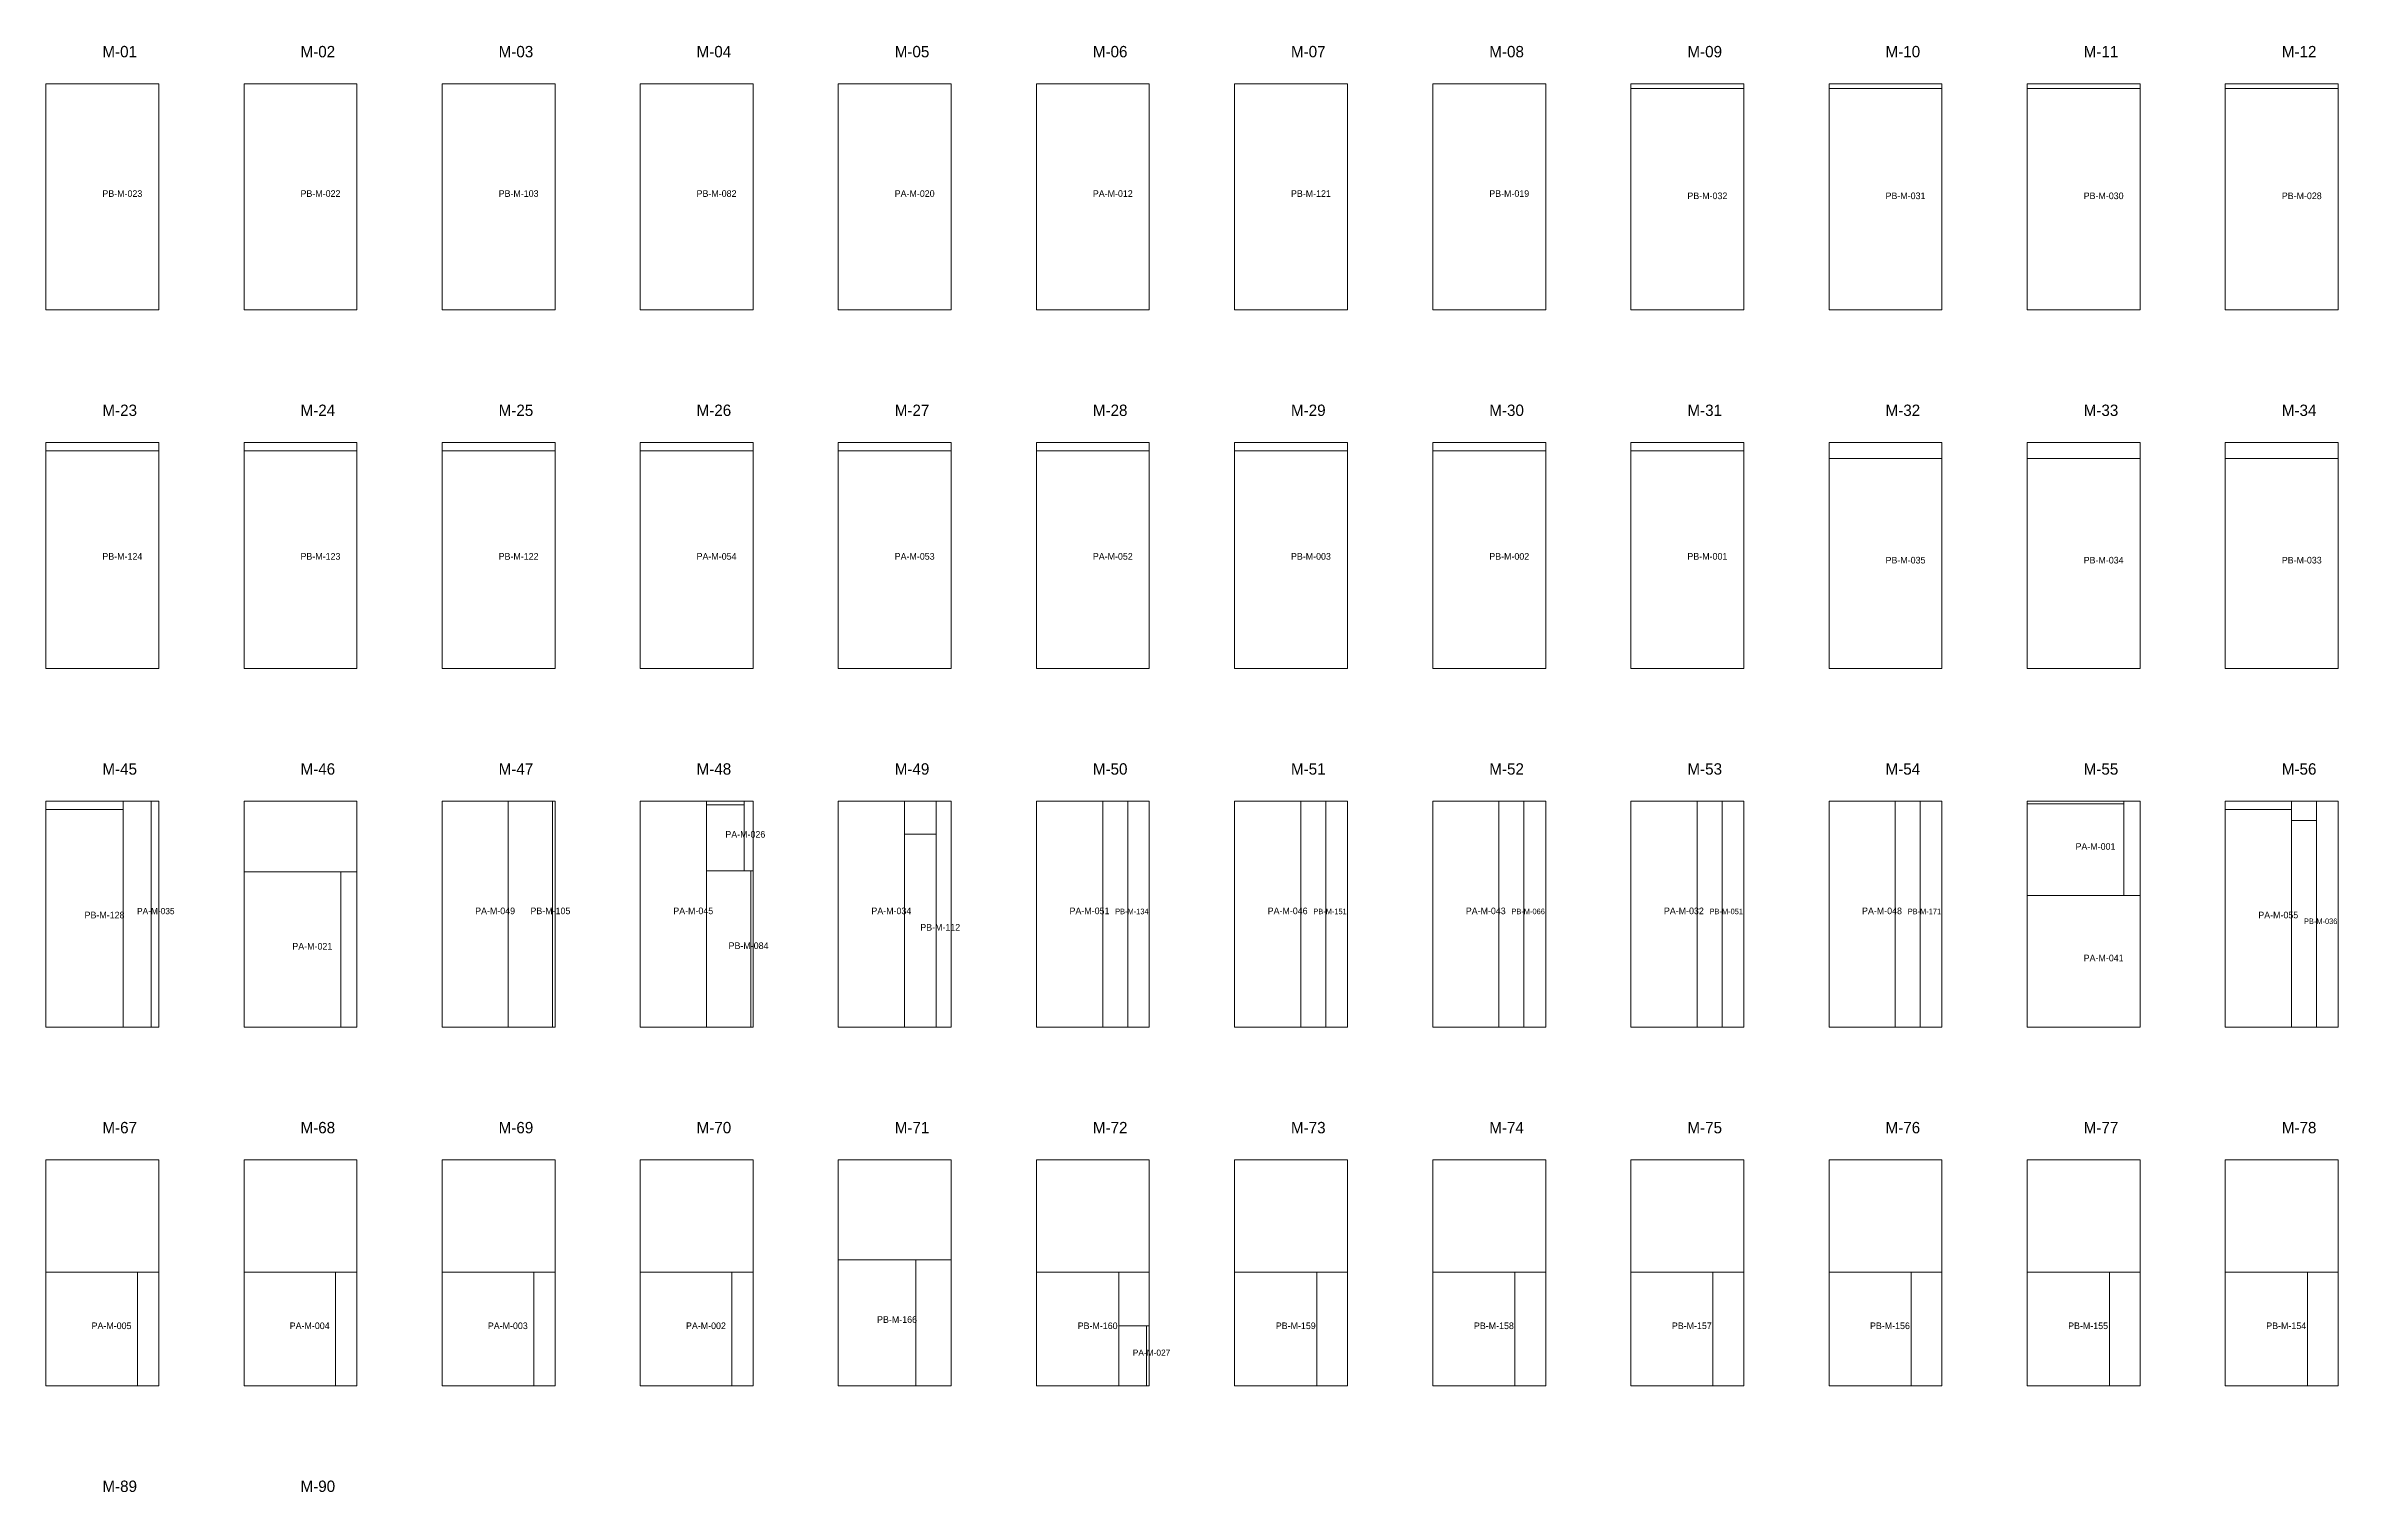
# Model space of a CAD drawing. Header units: metres. Extents: x 272.5 to 301.9, y -91.2 to -56.4.
# Drawn here: x 272.45 to 284.56, y -82.21 to -74.57 of the extents above; entities that cross this region are included whole.
import ezdxf

# ---------------------------------------------------------------- set-up
doc = ezdxf.new("R2010")
doc.units = ezdxf.units.M
for name, color, linetype, lineweight, plot in [('CORTE-DESPERDICIO', 1, 'Continuous', 0, False), ('CORTE-RECORTE', 3, 'Continuous', 0, False), ('CORTE-SOBRANTE', 2, 'Continuous', 0, False), ('CORTE-TEXTO', 5, 'Continuous', 0, False), ('CORTE-TILE', 7, 'Continuous', 0, False)]:
    doc.layers.add(name, color=color, linetype=linetype, lineweight=lineweight, plot=plot)

msp = doc.modelspace()

# ---------------------------------------------------------------- linework, layer by layer
at = {"layer": 'CORTE-DESPERDICIO'}
for points in [[(280.822, -74.798), (281.418, -74.798), (281.418, -74.774), (280.822, -74.774)], [(281.868, -74.798), (282.464, -74.798), (282.464, -74.774), (281.868, -74.774)], [(282.913, -74.798), (283.51, -74.798), (283.51, -74.774), (282.913, -74.774)], [(283.959, -74.798), (284.556, -74.798), (284.556, -74.774), (283.959, -74.774)], [(272.454, -76.712), (273.05, -76.712), (273.05, -76.668), (272.454, -76.668)], [(273.5, -76.712), (274.096, -76.712), (274.096, -76.668), (273.5, -76.668)], [(274.546, -76.712), (275.142, -76.712), (275.142, -76.668), (274.546, -76.668)], [(275.591, -76.712), (276.187, -76.712), (276.187, -76.668), (275.591, -76.668)], [(276.637, -76.712), (277.233, -76.712), (277.233, -76.668), (276.637, -76.668)], [(277.683, -76.712), (278.279, -76.712), (278.279, -76.668), (277.683, -76.668)], [(278.729, -76.712), (279.325, -76.712), (279.325, -76.668), (278.729, -76.668)], [(279.776, -76.712), (280.372, -76.712), (280.372, -76.668), (279.776, -76.668)], [(280.822, -76.712), (281.418, -76.712), (281.418, -76.668), (280.822, -76.668)], [(281.868, -76.752), (282.464, -76.752), (282.464, -76.668), (281.868, -76.668)], [(282.913, -76.752), (283.51, -76.752), (283.51, -76.668), (282.913, -76.668)], [(283.959, -76.752), (284.556, -76.752), (284.556, -76.668), (283.959, -76.668)], [(272.454, -78.606), (272.861, -78.606), (272.861, -78.562), (272.454, -78.562)], [(273.01, -79.756), (273.05, -79.756), (273.05, -78.562), (273.01, -78.562)], [(275.129, -79.756), (275.142, -79.756), (275.142, -78.562), (275.129, -78.562)], [(275.941, -78.581), (276.141, -78.581), (276.141, -78.562), (275.941, -78.562)], [(276.141, -78.93), (276.187, -78.93), (276.187, -78.562), (276.141, -78.562)], [(277.153, -79.756), (277.233, -79.756), (277.233, -78.562), (277.153, -78.562)], [(282.913, -78.577), (283.424, -78.577), (283.424, -78.562), (282.913, -78.562)], [(283.424, -79.06), (283.51, -79.06), (283.51, -78.562), (283.424, -78.562)], [(283.959, -78.606), (284.309, -78.606), (284.309, -78.562), (283.959, -78.562)], [(274.01, -79.756), (274.096, -79.756), (274.096, -78.935), (274.01, -78.935)], [(276.175, -79.756), (276.187, -79.756), (276.187, -78.93), (276.175, -78.93)], [(278.265, -81.65), (278.279, -81.65), (278.279, -81.332), (278.265, -81.332)]]:
    msp.add_lwpolyline(points, close=True, dxfattribs=at)
at = {"layer": 'CORTE-RECORTE'}
for points in [[(272.454, -75.968), (273.05, -75.968), (273.05, -74.774), (272.454, -74.774)], [(273.5, -75.968), (274.096, -75.968), (274.096, -74.774), (273.5, -74.774)], [(274.546, -75.968), (275.142, -75.968), (275.142, -74.774), (274.546, -74.774)], [(275.591, -75.968), (276.187, -75.968), (276.187, -74.774), (275.591, -74.774)], [(276.637, -75.968), (277.233, -75.968), (277.233, -74.774), (276.637, -74.774)], [(277.683, -75.968), (278.279, -75.968), (278.279, -74.774), (277.683, -74.774)], [(278.729, -75.968), (279.325, -75.968), (279.325, -74.774), (278.729, -74.774)], [(279.776, -75.968), (280.372, -75.968), (280.372, -74.774), (279.776, -74.774)], [(280.822, -75.968), (281.418, -75.968), (281.418, -74.798), (280.822, -74.798)], [(281.868, -75.968), (282.464, -75.968), (282.464, -74.798), (281.868, -74.798)], [(282.913, -75.968), (283.51, -75.968), (283.51, -74.798), (282.913, -74.798)], [(283.959, -75.968), (284.556, -75.968), (284.556, -74.798), (283.959, -74.798)], [(272.454, -77.862), (273.05, -77.862), (273.05, -76.712), (272.454, -76.712)], [(273.5, -77.862), (274.096, -77.862), (274.096, -76.712), (273.5, -76.712)], [(274.546, -77.862), (275.142, -77.862), (275.142, -76.712), (274.546, -76.712)], [(275.591, -77.862), (276.187, -77.862), (276.187, -76.712), (275.591, -76.712)], [(276.637, -77.862), (277.233, -77.862), (277.233, -76.712), (276.637, -76.712)], [(277.683, -77.862), (278.279, -77.862), (278.279, -76.712), (277.683, -76.712)], [(278.729, -77.862), (279.325, -77.862), (279.325, -76.712), (278.729, -76.712)], [(279.776, -77.862), (280.372, -77.862), (280.372, -76.712), (279.776, -76.712)], [(280.822, -77.862), (281.418, -77.862), (281.418, -76.712), (280.822, -76.712)], [(281.868, -77.862), (282.464, -77.862), (282.464, -76.752), (281.868, -76.752)], [(282.913, -77.862), (283.51, -77.862), (283.51, -76.752), (282.913, -76.752)], [(283.959, -77.862), (284.556, -77.862), (284.556, -76.752), (283.959, -76.752)], [(272.454, -79.756), (272.861, -79.756), (272.861, -78.606), (272.454, -78.606)], [(272.861, -79.756), (273.01, -79.756), (273.01, -78.562), (272.861, -78.562)], [(274.546, -79.756), (274.895, -79.756), (274.895, -78.562), (274.546, -78.562)], [(274.895, -79.756), (275.129, -79.756), (275.129, -78.562), (274.895, -78.562)], [(275.591, -79.756), (275.941, -79.756), (275.941, -78.562), (275.591, -78.562)], [(275.941, -78.93), (276.141, -78.93), (276.141, -78.581), (275.941, -78.581)], [(276.637, -79.756), (276.987, -79.756), (276.987, -78.562), (276.637, -78.562)], [(277.683, -79.756), (278.033, -79.756), (278.033, -78.562), (277.683, -78.562)], [(278.033, -79.756), (278.165, -79.756), (278.165, -78.562), (278.033, -78.562)], [(278.729, -79.756), (279.079, -79.756), (279.079, -78.562), (278.729, -78.562)], [(279.079, -79.756), (279.211, -79.756), (279.211, -78.562), (279.079, -78.562)], [(279.776, -79.756), (280.125, -79.756), (280.125, -78.562), (279.776, -78.562)], [(280.125, -79.756), (280.257, -79.756), (280.257, -78.562), (280.125, -78.562)], [(280.822, -79.756), (281.171, -79.756), (281.171, -78.562), (280.822, -78.562)], [(281.171, -79.756), (281.303, -79.756), (281.303, -78.562), (281.171, -78.562)], [(281.868, -79.756), (282.217, -79.756), (282.217, -78.562), (281.868, -78.562)], [(282.217, -79.756), (282.349, -79.756), (282.349, -78.562), (282.217, -78.562)], [(282.913, -79.06), (283.424, -79.06), (283.424, -78.577), (282.913, -78.577)], [(283.959, -79.756), (284.309, -79.756), (284.309, -78.606), (283.959, -78.606)], [(276.987, -79.756), (277.153, -79.756), (277.153, -78.736), (276.987, -78.736)], [(284.309, -79.756), (284.441, -79.756), (284.441, -78.665), (284.309, -78.665)], [(273.5, -79.756), (274.01, -79.756), (274.01, -78.935), (273.5, -78.935)], [(275.941, -79.756), (276.175, -79.756), (276.175, -78.93), (275.941, -78.93)], [(282.913, -79.756), (283.51, -79.756), (283.51, -79.06), (282.913, -79.06)], [(272.454, -81.65), (272.937, -81.65), (272.937, -81.05), (272.454, -81.05)], [(273.5, -81.65), (273.983, -81.65), (273.983, -81.05), (273.5, -81.05)], [(274.546, -81.65), (275.029, -81.65), (275.029, -81.05), (274.546, -81.05)], [(275.591, -81.65), (276.075, -81.65), (276.075, -81.05), (275.591, -81.05)], [(276.637, -81.65), (277.046, -81.65), (277.046, -80.984), (276.637, -80.984)], [(277.683, -81.65), (278.118, -81.65), (278.118, -81.05), (277.683, -81.05)], [(278.729, -81.65), (279.164, -81.65), (279.164, -81.05), (278.729, -81.05)], [(279.776, -81.65), (280.209, -81.65), (280.209, -81.05), (279.776, -81.05)], [(280.822, -81.65), (281.255, -81.65), (281.255, -81.05), (280.822, -81.05)], [(281.868, -81.65), (282.301, -81.65), (282.301, -81.05), (281.868, -81.05)], [(282.913, -81.65), (283.348, -81.65), (283.348, -81.05), (282.913, -81.05)], [(283.959, -81.65), (284.394, -81.65), (284.394, -81.05), (283.959, -81.05)], [(278.118, -81.65), (278.265, -81.65), (278.265, -81.332), (278.118, -81.332)]]:
    msp.add_lwpolyline(points, close=True, dxfattribs=at)
at = {"layer": 'CORTE-SOBRANTE'}
for points in [[(273.5, -78.935), (274.096, -78.935), (274.096, -78.562), (273.5, -78.562)], [(276.987, -78.736), (277.153, -78.736), (277.153, -78.562), (276.987, -78.562)], [(278.165, -79.756), (278.279, -79.756), (278.279, -78.562), (278.165, -78.562)], [(279.211, -79.756), (279.325, -79.756), (279.325, -78.562), (279.211, -78.562)], [(280.257, -79.756), (280.372, -79.756), (280.372, -78.562), (280.257, -78.562)], [(281.303, -79.756), (281.418, -79.756), (281.418, -78.562), (281.303, -78.562)], [(282.349, -79.756), (282.464, -79.756), (282.464, -78.562), (282.349, -78.562)], [(284.309, -78.665), (284.441, -78.665), (284.441, -78.562), (284.309, -78.562)], [(284.441, -79.756), (284.556, -79.756), (284.556, -78.562), (284.441, -78.562)], [(272.454, -81.05), (273.05, -81.05), (273.05, -80.456), (272.454, -80.456)], [(273.5, -81.05), (274.096, -81.05), (274.096, -80.456), (273.5, -80.456)], [(274.546, -81.05), (275.142, -81.05), (275.142, -80.456), (274.546, -80.456)], [(275.591, -81.05), (276.187, -81.05), (276.187, -80.456), (275.591, -80.456)], [(276.637, -80.984), (277.233, -80.984), (277.233, -80.456), (276.637, -80.456)], [(277.683, -81.05), (278.279, -81.05), (278.279, -80.456), (277.683, -80.456)], [(278.729, -81.05), (279.325, -81.05), (279.325, -80.456), (278.729, -80.456)], [(279.776, -81.05), (280.372, -81.05), (280.372, -80.456), (279.776, -80.456)], [(280.822, -81.05), (281.418, -81.05), (281.418, -80.456), (280.822, -80.456)], [(281.868, -81.05), (282.464, -81.05), (282.464, -80.456), (281.868, -80.456)], [(282.913, -81.05), (283.51, -81.05), (283.51, -80.456), (282.913, -80.456)], [(283.959, -81.05), (284.556, -81.05), (284.556, -80.456), (283.959, -80.456)], [(272.937, -81.65), (273.05, -81.65), (273.05, -81.05), (272.937, -81.05)], [(273.983, -81.65), (274.096, -81.65), (274.096, -81.05), (273.983, -81.05)], [(275.029, -81.65), (275.142, -81.65), (275.142, -81.05), (275.029, -81.05)], [(276.075, -81.65), (276.187, -81.65), (276.187, -81.05), (276.075, -81.05)], [(277.046, -81.65), (277.233, -81.65), (277.233, -80.984), (277.046, -80.984)], [(278.118, -81.332), (278.279, -81.332), (278.279, -81.05), (278.118, -81.05)], [(279.164, -81.65), (279.325, -81.65), (279.325, -81.05), (279.164, -81.05)], [(280.209, -81.65), (280.372, -81.65), (280.372, -81.05), (280.209, -81.05)], [(281.255, -81.65), (281.418, -81.65), (281.418, -81.05), (281.255, -81.05)], [(282.301, -81.65), (282.464, -81.65), (282.464, -81.05), (282.301, -81.05)], [(283.348, -81.65), (283.51, -81.65), (283.51, -81.05), (283.348, -81.05)], [(284.394, -81.65), (284.556, -81.65), (284.556, -81.05), (284.394, -81.05)]]:
    msp.add_lwpolyline(points, close=True, dxfattribs=at)
at = {"layer": 'CORTE-TILE'}
for points in [[(272.454, -75.968), (273.05, -75.968), (273.05, -74.774), (272.454, -74.774)], [(273.5, -75.968), (274.096, -75.968), (274.096, -74.774), (273.5, -74.774)], [(274.546, -75.968), (275.142, -75.968), (275.142, -74.774), (274.546, -74.774)], [(275.591, -75.968), (276.187, -75.968), (276.187, -74.774), (275.591, -74.774)], [(276.637, -75.968), (277.233, -75.968), (277.233, -74.774), (276.637, -74.774)], [(277.683, -75.968), (278.279, -75.968), (278.279, -74.774), (277.683, -74.774)], [(278.729, -75.968), (279.325, -75.968), (279.325, -74.774), (278.729, -74.774)], [(279.776, -75.968), (280.372, -75.968), (280.372, -74.774), (279.776, -74.774)], [(280.822, -75.968), (281.418, -75.968), (281.418, -74.774), (280.822, -74.774)], [(281.868, -75.968), (282.464, -75.968), (282.464, -74.774), (281.868, -74.774)], [(282.913, -75.968), (283.51, -75.968), (283.51, -74.774), (282.913, -74.774)], [(283.959, -75.968), (284.556, -75.968), (284.556, -74.774), (283.959, -74.774)], [(272.454, -77.862), (273.05, -77.862), (273.05, -76.668), (272.454, -76.668)], [(273.5, -77.862), (274.096, -77.862), (274.096, -76.668), (273.5, -76.668)], [(274.546, -77.862), (275.142, -77.862), (275.142, -76.668), (274.546, -76.668)], [(275.591, -77.862), (276.187, -77.862), (276.187, -76.668), (275.591, -76.668)], [(276.637, -77.862), (277.233, -77.862), (277.233, -76.668), (276.637, -76.668)], [(277.683, -77.862), (278.279, -77.862), (278.279, -76.668), (277.683, -76.668)], [(278.729, -77.862), (279.325, -77.862), (279.325, -76.668), (278.729, -76.668)], [(279.776, -77.862), (280.372, -77.862), (280.372, -76.668), (279.776, -76.668)], [(280.822, -77.862), (281.418, -77.862), (281.418, -76.668), (280.822, -76.668)], [(281.868, -77.862), (282.464, -77.862), (282.464, -76.668), (281.868, -76.668)], [(282.913, -77.862), (283.51, -77.862), (283.51, -76.668), (282.913, -76.668)], [(283.959, -77.862), (284.556, -77.862), (284.556, -76.668), (283.959, -76.668)], [(272.454, -79.756), (273.05, -79.756), (273.05, -78.562), (272.454, -78.562)], [(273.5, -79.756), (274.096, -79.756), (274.096, -78.562), (273.5, -78.562)], [(274.546, -79.756), (275.142, -79.756), (275.142, -78.562), (274.546, -78.562)], [(275.591, -79.756), (276.187, -79.756), (276.187, -78.562), (275.591, -78.562)], [(276.637, -79.756), (277.233, -79.756), (277.233, -78.562), (276.637, -78.562)], [(277.683, -79.756), (278.279, -79.756), (278.279, -78.562), (277.683, -78.562)], [(278.729, -79.756), (279.325, -79.756), (279.325, -78.562), (278.729, -78.562)], [(279.776, -79.756), (280.372, -79.756), (280.372, -78.562), (279.776, -78.562)], [(280.822, -79.756), (281.418, -79.756), (281.418, -78.562), (280.822, -78.562)], [(281.868, -79.756), (282.464, -79.756), (282.464, -78.562), (281.868, -78.562)], [(282.913, -79.756), (283.51, -79.756), (283.51, -78.562), (282.913, -78.562)], [(283.959, -79.756), (284.556, -79.756), (284.556, -78.562), (283.959, -78.562)], [(272.454, -81.65), (273.05, -81.65), (273.05, -80.456), (272.454, -80.456)], [(273.5, -81.65), (274.096, -81.65), (274.096, -80.456), (273.5, -80.456)], [(274.546, -81.65), (275.142, -81.65), (275.142, -80.456), (274.546, -80.456)], [(275.591, -81.65), (276.187, -81.65), (276.187, -80.456), (275.591, -80.456)], [(276.637, -81.65), (277.233, -81.65), (277.233, -80.456), (276.637, -80.456)], [(277.683, -81.65), (278.279, -81.65), (278.279, -80.456), (277.683, -80.456)], [(278.729, -81.65), (279.325, -81.65), (279.325, -80.456), (278.729, -80.456)], [(279.776, -81.65), (280.372, -81.65), (280.372, -80.456), (279.776, -80.456)], [(280.822, -81.65), (281.418, -81.65), (281.418, -80.456), (280.822, -80.456)], [(281.868, -81.65), (282.464, -81.65), (282.464, -80.456), (281.868, -80.456)], [(282.913, -81.65), (283.51, -81.65), (283.51, -80.456), (282.913, -80.456)], [(283.959, -81.65), (284.556, -81.65), (284.556, -80.456), (283.959, -80.456)]]:
    msp.add_lwpolyline(points, close=True, dxfattribs=at)

# ---------------------------------------------------------------- texts
at = {"layer": 'CORTE-TEXTO'}
for s, height, p in [('M-01', 0.06, (272.752, -74.634)), ('M-02', 0.06, (273.798, -74.634)), ('M-03', 0.06, (274.844, -74.634)), ('M-04', 0.06, (275.889, -74.634)), ('M-05', 0.06, (276.935, -74.634)), ('M-06', 0.06, (277.981, -74.634)), ('M-07', 0.06, (279.027, -74.634)), ('M-08', 0.06, (280.074, -74.634)), ('M-09', 0.06, (281.12, -74.634)), ('M-10', 0.06, (282.166, -74.634)), ('M-11', 0.06, (283.212, -74.634)), ('M-12', 0.06, (284.258, -74.634)), ('PB-M-023', 0.035, (272.752, -75.371)), ('PB-M-022', 0.035, (273.798, -75.371)), ('PB-M-103', 0.035, (274.844, -75.371)), ('PB-M-082', 0.035, (275.889, -75.371)), ('PA-M-020', 0.035, (276.935, -75.371)), ('PA-M-012', 0.035, (277.981, -75.371)), ('PB-M-121', 0.035, (279.027, -75.371)), ('PB-M-019', 0.035, (280.074, -75.371)), ('PB-M-032', 0.035, (281.12, -75.383)), ('PB-M-031', 0.035, (282.166, -75.383)), ('PB-M-030', 0.035, (283.212, -75.383)), ('PB-M-028', 0.035, (284.258, -75.383)), ('M-23', 0.06, (272.752, -76.528)), ('M-24', 0.06, (273.798, -76.528)), ('M-25', 0.06, (274.844, -76.528)), ('M-26', 0.06, (275.889, -76.528)), ('M-27', 0.06, (276.935, -76.528)), ('M-28', 0.06, (277.981, -76.528)), ('M-29', 0.06, (279.027, -76.528)), ('M-30', 0.06, (280.074, -76.528)), ('M-31', 0.06, (281.12, -76.528)), ('M-32', 0.06, (282.166, -76.528)), ('M-33', 0.06, (283.212, -76.528)), ('M-34', 0.06, (284.258, -76.528)), ('PB-M-124', 0.035, (272.752, -77.287)), ('PB-M-123', 0.035, (273.798, -77.287)), ('PB-M-122', 0.035, (274.844, -77.287)), ('PA-M-054', 0.035, (275.889, -77.287)), ('PA-M-053', 0.035, (276.935, -77.287)), ('PA-M-052', 0.035, (277.981, -77.287)), ('PB-M-003', 0.035, (279.027, -77.287)), ('PB-M-002', 0.035, (280.074, -77.287)), ('PB-M-001', 0.035, (281.12, -77.287)), ('PB-M-035', 0.035, (282.166, -77.307)), ('PB-M-034', 0.035, (283.212, -77.307)), ('PB-M-033', 0.035, (284.258, -77.307)), ('M-45', 0.06, (272.752, -78.422)), ('M-46', 0.06, (273.798, -78.422)), ('M-47', 0.06, (274.844, -78.422)), ('M-48', 0.06, (275.889, -78.422)), ('M-49', 0.06, (276.935, -78.422)), ('M-50', 0.06, (277.981, -78.422)), ('M-51', 0.06, (279.027, -78.422)), ('M-52', 0.06, (280.074, -78.422)), ('M-53', 0.06, (281.12, -78.422)), ('M-54', 0.06, (282.166, -78.422)), ('M-55', 0.06, (283.212, -78.422)), ('M-56', 0.06, (284.258, -78.422)), ('PA-M-026', 0.035, (276.041, -78.755)), ('PA-M-001', 0.035, (283.169, -78.819)), ('PB-M-128', 0.035, (272.658, -79.181)), ('PA-M-035', 0.0329, (272.935, -79.159)), ('PA-M-049', 0.035, (274.72, -79.159)), ('PB-M-105', 0.035, (275.012, -79.159)), ('PA-M-045', 0.035, (275.766, -79.159)), ('PA-M-034', 0.035, (276.812, -79.159)), ('PA-M-051', 0.035, (277.858, -79.159)), ('PB-M-134', 0.0293, (278.099, -79.159)), ('PA-M-046', 0.035, (278.904, -79.159)), ('PB-M-151', 0.0293, (279.145, -79.159)), ('PA-M-043', 0.035, (279.95, -79.159)), ('PB-M-066', 0.0293, (280.191, -79.159)), ('PA-M-032', 0.035, (280.996, -79.159)), ('PB-M-051', 0.0293, (281.237, -79.159)), ('PA-M-048', 0.035, (282.042, -79.159)), ('PB-M-171', 0.0293, (282.283, -79.159)), ('PA-M-055', 0.035, (284.134, -79.181)), ('PB-M-112', 0.035, (277.07, -79.246)), ('PB-M-036', 0.0293, (284.375, -79.211)), ('PA-M-021', 0.035, (273.755, -79.346)), ('PB-M-084', 0.035, (276.058, -79.343)), ('PA-M-041', 0.035, (283.212, -79.408)), ('M-67', 0.06, (272.752, -80.316)), ('M-68', 0.06, (273.798, -80.316)), ('M-69', 0.06, (274.844, -80.316)), ('M-70', 0.06, (275.889, -80.316)), ('M-71', 0.06, (276.935, -80.316)), ('M-72', 0.06, (277.981, -80.316)), ('M-73', 0.06, (279.027, -80.316)), ('M-74', 0.06, (280.074, -80.316)), ('M-75', 0.06, (281.12, -80.316)), ('M-76', 0.06, (282.166, -80.316)), ('M-77', 0.06, (283.212, -80.316)), ('M-78', 0.06, (284.258, -80.316)), ('PA-M-005', 0.035, (272.695, -81.35)), ('PA-M-004', 0.035, (273.741, -81.35)), ('PA-M-003', 0.035, (274.787, -81.35)), ('PA-M-002', 0.035, (275.833, -81.35)), ('PB-M-166', 0.035, (276.842, -81.317)), ('PB-M-160', 0.035, (277.901, -81.35)), ('PB-M-159', 0.035, (278.947, -81.35)), ('PB-M-158', 0.035, (279.993, -81.35)), ('PB-M-157', 0.035, (281.038, -81.35)), ('PB-M-156', 0.035, (282.084, -81.35)), ('PB-M-155', 0.035, (283.13, -81.35)), ('PB-M-154', 0.035, (284.176, -81.35)), ('PA-M-027', 0.0329, (278.192, -81.491)), ('M-89', 0.06, (272.752, -82.21)), ('M-90', 0.06, (273.798, -82.21))]:
    msp.add_text(s, height=height, dxfattribs=at).set_placement(p)

doc.saveas('drawing.dxf')
